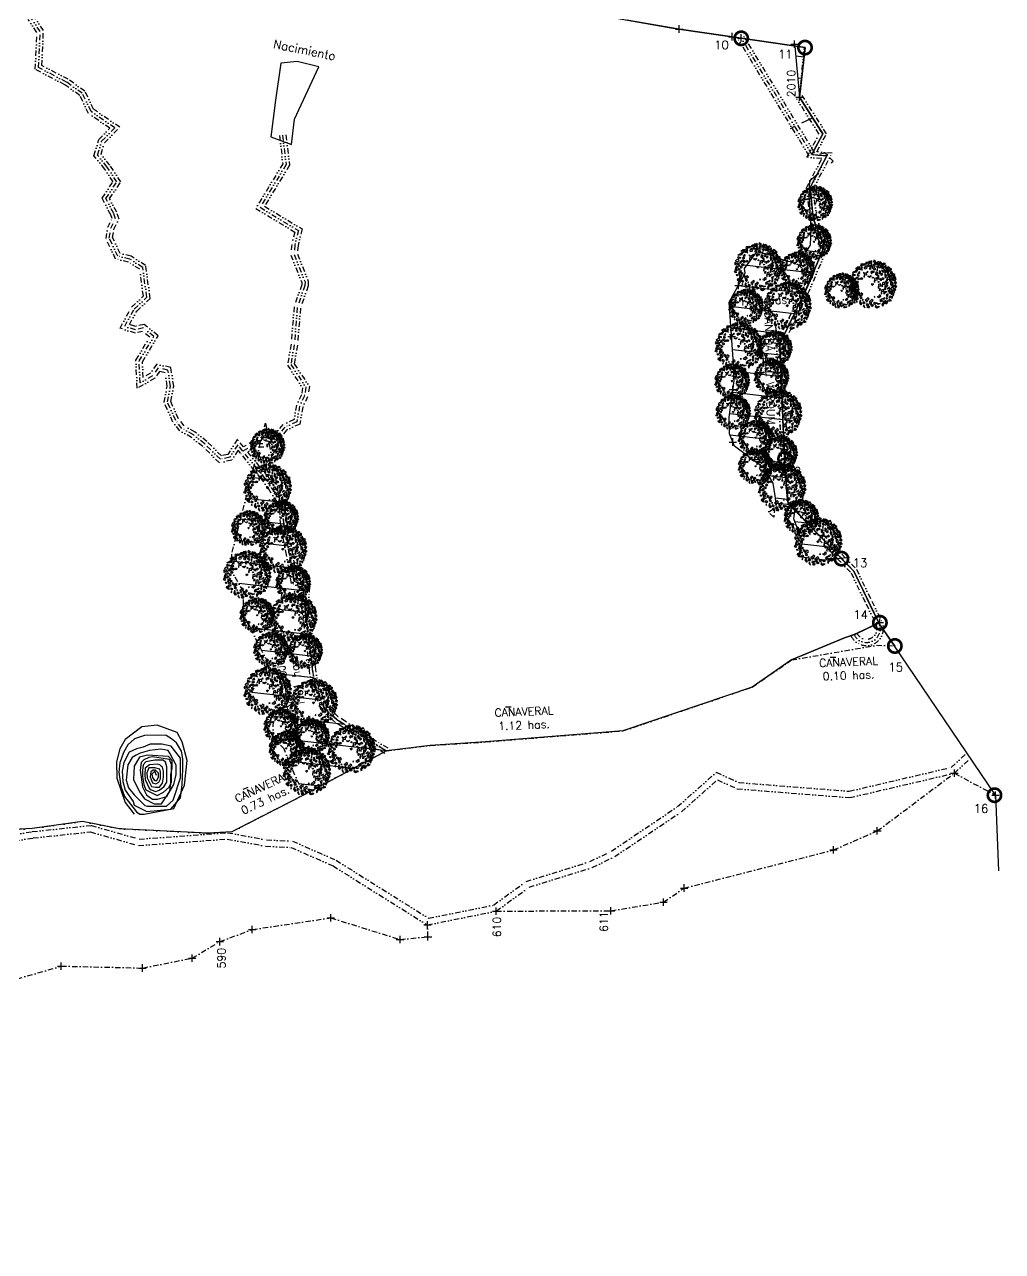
# Model space of a CAD drawing. Extents: x 14987 to 27544, y 5584 to 8136.
# Drawn here: x 16004 to 16921, y 5749 to 6899 of the extents above; entities that cross this region are included whole.
import ezdxf
from ezdxf.enums import TextEntityAlignment as Align

# ---------------------------------------------------------------- set-up
doc = ezdxf.new("R2010")
doc.units = 0
doc.header["$LTSCALE"] = 10
doc.header["$MEASUREMENT"] = 0
doc.header["$PDMODE"] = 2
doc.header["$PDSIZE"] = 3.5
for name, pattern in [('BORDER', [1.75, 0.5, -0.25, 0.5, -0.25, 0, -0.25]), ('DASHDOT', [1, 0.5, -0.25, 0, -0.25]), ('DASHED', [0.75, 0.5, -0.25]), ('DIVIDE', [1.25, 0.5, -0.25, 0, -0.25, 0, -0.25])]:
    doc.linetypes.add(name, pattern=pattern)
doc.layers.get('0').update_dxf_attribs({"linetype": 'CONTINUOUS'})
for name, color, linetype in [('ARBOL4', 76, 'CONTINUOUS'), ('AREA', 2, 'CONTINUOUS'), ('BRECHA', 2, 'BORDER'), ('CANO', 5, 'DIVIDE'), ('CERCO', 2, 'CONTINUOUS'), ('DIV-', 5, 'CONTINUOUS'), ('HOJA', 8, 'CONTINUOUS'), ('MOJON', 2, 'CONTINUOUS'), ('MONTE', 2, 'DASHED'), ('PL', 3, 'CONTINUOUS'), ('PUA', 1, 'CONTINUOUS'), ('R', 1, 'CONTINUOUS'), ('R60', 2, 'CONTINUOUS'), ('RASTROJO', 2, 'DASHDOT')]:
    doc.layers.add(name, color=color, linetype=linetype)
doc.styles.add('ATTR', font='romans.shx', dxfattribs={"width": 0.8, "height": 0.7})
doc.styles.add('SIMPLEX', font='simplex', dxfattribs={"height": 8})

# ---------------------------------------------------------------- blocks, each defined once
blk = doc.blocks.new('DEC1')
for points in [[(2.096443, 60.253408), (0.995445, 56.151728), (3.318161, 54.875548), (7.299967, 55.726328)], [(-44.561383, 31.831348), (-39.273253, 31.705098), (-39.604093, 34.382268), (-36.824663, 35.356908), (-40.368063, 38.431048), (-41.276543, 35.116178)], [(-38.104163, 42.886048), (-35.982343, 39.207198), (-33.437553, 39.947208), (-31.223573, 43.364378)], [(-32.518103, 32.329788), (-36.831723, 28.075868), (-31.854473, 28.926648)], [(-31.801213, 37.372358), (-27.415503, 38.148518), (-25.333863, 42.636518), (-27.944843, 42.431948), (-29.220293, 39.953298)], [(-27.902623, 48.490098), (-28.642653, 45.945318), (-26.266303, 45.915268), (-25.694743, 47.690008)], [(-22.482173, 47.292998), (-22.915303, 48.664658), (-25.556323, 50.836408), (-20.701343, 52.081818), (-20.707443, 47.864548)], [(-22.563583, 30.628218), (-22.563583, 28.501248), (-21.568133, 29.352038)], [(-17.061733, 46.095918), (-21.688173, 40.867878), (-18.577893, 39.165388), (-13.789101, 40.946228), (-14.889992, 43.454908), (-16.965533, 43.184148)], [(-17.825703, 50.144688), (-15.340965, 55.637398), (-11.893769, 55.475018), (-12.802246, 52.160138), (-14.540878, 53.429518), (-15.347061, 51.420148), (-14.679306, 50.283108)], [(-12.277245, 32.755178), (-14.599968, 30.628218), (-13.604515, 29.777438), (-11.2818, 30.628218)], [(-12.70607, 49.248398), (-13.313744, 45.632738), (-10.937401, 45.602688), (-9.258873, 49.086028)], [(-10.286347, 57.002498), (-6.636353, 53.173978), (-4.977264, 55.300948), (-2.322731, 54.024758), (-2.654549, 58.704078), (-5.640907, 57.002498)], [(-7.299988, 42.539188), (-9.290886, 39.136068), (-5.640907, 37.859878), (-3.981812, 39.136068)], [(-1.990913, 33.180578), (-4.977264, 30.628218), (-3.318176, 27.225088), (-0.99546, 30.202838)], [(-2.654549, 51.047028), (-4.645447, 48.494678), (-3.318176, 45.091538), (-1.990913, 46.793108)], [(2.322716, 47.218508), (-1.327278, 43.815368), (-0.66365, 40.412228), (3.318161, 37.009098), (6.636337, 38.710668), (2.654526, 40.837618), (5.309077, 44.666158)], [(2.654526, 51.897798), (6.304517, 49.345458), (10.949967, 51.047028), (8.959067, 52.748598), (6.304517, 51.897798)], [(6.636337, 30.628218), (6.304517, 25.523518), (13.272677, 21.269598), (14.931767, 22.120378), (9.290877, 25.098128), (12.277227, 29.352038)], [(10.949967, 39.136068), (9.622697, 36.158308), (10.618147, 33.605958), (10.949967, 36.158308)], [(13.272677, 57.002498), (10.949967, 55.726328), (12.609047, 54.024758), (14.268137, 54.875548)], [(19.245397, 47.643888), (12.277227, 47.218508), (13.272677, 43.815368), (17.918117, 41.688418), (18.913577, 44.240768), (17.254487, 45.516938)], [(15.927217, 35.307528), (16.922667, 29.777438), (14.268137, 28.075868), (17.918117, 26.799688), (19.245397, 31.479008)], [(16.259037, 52.323198), (16.922667, 53.599378), (16.590857, 57.002498), (20.904477, 54.450148), (17.918117, 51.472418)], [(21.568117, 51.047028), (27.209017, 53.173978), (29.531737, 50.621628), (26.545377, 48.920058), (26.213557, 51.047028), (24.222657, 50.196248), (23.890837, 48.920058)], [(24.554477, 46.793108), (21.568117, 44.666158), (23.227197, 42.964588), (26.877177, 44.240768)], [(23.890837, 30.202838), (21.568117, 37.009098), (25.218107, 32.329788)], [(25.549927, 37.859878), (32.186277, 39.561448), (34.177167, 43.389968), (33.181717, 35.307528), (29.199917, 34.882128)], [(31.522627, 48.069288), (29.863537, 46.367708), (28.536287, 43.389968), (32.186277, 45.516938)], [(29.531737, 34.031358), (28.536287, 31.053608), (36.499887, 31.479008), (33.181717, 34.456738)], [(36.831707, 44.240768), (35.836257, 42.539188), (37.163527, 41.263018), (40.481707, 41.688418)], [(37.495347, 38.285278), (35.836257, 35.732928), (38.158977, 34.031358), (41.477157, 34.031358), (38.158977, 35.307528)], [(40.813507, 40.412228), (40.481707, 39.136068), (42.804427, 37.434478), (45.458957, 37.859878)], [(44.795317, 26.374298), (42.804427, 28.075868), (42.472607, 29.777438), (43.799877, 31.053608), (46.454417, 29.352038)], [(-52.427143, -0.850769), (-55.081683, 0.4254), (-56.077133, -5.104706), (-55.081683, -6.380875), (-50.436243, -6.380875), (-51.099873, -5.104706), (-53.754413, -4.253914)], [(-52.427143, 19.568028), (-50.104423, 20.844198), (-46.786243, 17.441068), (-49.108973, 14.888718), (-53.754413, 14.463338), (-54.418043, 17.441068)], [(-48.445333, 5.530108), (-46.786243, 3.828518), (-44.795343, 5.104708)], [(-45.127153, 9.784018), (-44.463523, 14.463338), (-38.490813, 18.717258), (-39.818083, 15.739508)], [(-42.472623, 24.672728), (-44.131713, 23.396548), (-42.804433, 22.971158)], [(-30.195383, 13.187148), (-28.536293, 17.866458), (-25.218123, 16.164898), (-26.213573, 13.187148), (-27.872663, 14.463338)], [(-5.640907, 20.844198), (-7.963623, 18.291858), (-11.2818, 20.418808), (-11.2818, 22.120378), (-7.963623, 20.844198), (-4.313629, 22.971158)], [(-0.66365, 1.276169), (-2.322731, 0.4254), (-1.327278, -0.425384), (0, 0)], [(-0.66365, 18.717258), (0.663628, 19.142638), (1.659081, 17.441068), (-0.66365, 16.590288)], [(18.581767, 15.739508), (16.922667, 13.187148), (19.245397, 11.060198), (21.236297, 11.910978), (19.577217, 13.612548)], [(21.568117, 28.075868), (20.240847, 25.098128), (22.231747, 24.247348), (23.890837, 25.948898)], [(29.863537, 27.650488), (28.536287, 22.971158), (30.527177, 17.441068), (32.186277, 20.418808), (29.863537, 22.120378)], [(29.531737, 7.231658), (31.854457, 4.679318), (32.186277, 0), (35.504437, 3.403137), (33.513537, 9.784018)], [(35.504437, 27.650488), (36.168077, 22.120378), (39.154437, 21.694998), (40.813507, 23.821948)], [(40.481707, 17.015668), (43.799877, 11.910978), (41.477157, 8.507848), (41.145337, 11.910978)], [(46.454417, 20.844198), (44.463497, 22.120378), (42.472607, 21.269598), (42.804427, 19.568028), (45.458957, 19.142638)], [(46.454417, 6.380878), (46.122607, 4.679318), (43.468057, 5.104708), (43.799877, 7.657058)], [(49.440767, 0.4254), (49.772577, -4.679306), (43.799877, -7.231651), (47.449857, -3.828529)], [(49.772577, 26.799688), (48.445307, 25.098128), (50.436227, 23.396548), (53.754397, 25.523518)], [(48.777127, 16.164898), (48.445307, 12.761768), (50.768037, 11.060198), (52.095307, 13.187148)], [(51.099847, 20.418808), (52.095307, 16.590288), (56.077117, 13.187148), (54.418027, 17.866458)], [(52.095307, 5.955488), (54.086217, 3.403137), (55.745307, 4.679318), (54.418027, 8.082458)], [(-50.768053, -17.015672), (-50.436243, -19.993412), (-52.427143, -19.568022), (-52.758963, -16.590282)], [(-47.449883, -17.015672), (-46.454433, -9.784004), (-41.145353, -6.806266), (-44.131713, -11.06018)], [(-45.458983, -31.478992), (-46.786243, -26.799672), (-44.463523, -23.396552), (-43.468073, -26.374292), (-44.463523, -28.075852)], [(30.195357, -3.828529), (28.536287, -5.53009), (29.863537, -6.806266)], [(47.118057, -15.739494), (45.127137, -17.866462), (46.122607, -22.120372), (48.445307, -19.568022)], [(48.113497, -26.799672), (45.127137, -28.501252), (45.458957, -32.755162), (47.118057, -30.202822)], [(50.436227, -9.784004), (51.099847, -13.187141), (53.754397, -13.187141), (55.413487, -10.634796), (53.090757, -11.06018)], [(-28.204473, -43.389972), (-32.518103, -44.240752), (-30.195383, -47.218492), (-26.545393, -46.367702)], [(-11.2818, -55.300932), (-13.936333, -51.472412), (-10.286347, -51.472412), (-7.963623, -52.323192)], [(9.622697, -56.151712), (6.304517, -54.024762), (8.295417, -52.748592), (8.959067, -53.173982), (12.277227, -53.173982), (12.277227, -51.472412), (15.595407, -51.897802), (14.268137, -54.024762)], [(20.572657, -34.456732), (16.922667, -37.859872), (18.249947, -39.986832), (21.236297, -38.285262)], [(22.563567, -50.621622), (25.218107, -49.770842), (22.563567, -48.069272)], [(24.554477, -39.561442), (23.890837, -40.837612), (27.872647, -44.666142), (34.508987, -42.539172), (32.186277, -40.412222), (27.872647, -41.688402)], [(38.158977, -36.583692), (38.822617, -39.136042), (45.127137, -37.434482)]]:
    blk.add_lwpolyline(points, close=True)
at = {"style": 'ATTR', "width": 0.8, "flags": 9}
blk.add_attdef('ESTCODE', (0, 0), '', height=0.7, dxfattribs=at)
blk = doc.blocks.new('A$C3B855193')
for p, q in [((4.04, 3.91), (4.04, 4.16)), ((3.91, 4.03), (4.16, 4.03))]:
    blk.add_line(p, q)
for points in [[(1.36, 6.69), (1.18, 6.59), (1.15, 6.73), (1.33, 6.83)], [(1.45, 6.48), (1.94, 6.62), (2.27, 6.36), (1.92, 6.43)], [(2.34, 7.24), (2.35, 7.44), (1.97, 7.36), (1.92, 7.26), (2.05, 6.96), (2.11, 7.04), (2.09, 7.23)], [(2.86, 7.16), (2.8, 7.01), (2.93, 6.92)], [(3.22, 7.07), (3.54, 7.15), (3.97, 6.89), (3.75, 6.89)], [(3.64, 7.8), (3.79, 7.69), (3.66, 7.38), (3.44, 7.46), (3.28, 7.74), (3.45, 7.87)], [(3.85, 6.21), (4.19, 6.23), (4.17, 5.97), (3.95, 5.96), (3.99, 6.1)], [(4.24, 7.3), (4.11, 7.38), (4.12, 7.28)], [(5, 6.88), (4.61, 7.04), (4.8, 6.74)], [(4.64, 7.63), (4.78, 7.29), (4.94, 7.39), (5.08, 7.24), (5.17, 7.55), (4.94, 7.51)], [(5.16, 6.2), (5.03, 6.14), (5.11, 6.1)], [(5.52, 7.52), (5.34, 7.29), (5.46, 7.15), (5.74, 7.1)], [(5.34, 6.97), (5.51, 6.71), (5.85, 6.7), (5.77, 6.87), (5.58, 6.88)], [(6.3, 6.27), (5.84, 6.42), (5.82, 6.18), (6.06, 5.92), (6.19, 6.06), (6.12, 6.19)], [(6.16, 7.03), (5.97, 7.01), (6.04, 6.85), (6.17, 6.87)], [(6.23, 6.65), (6.3, 6.72), (6.37, 6.94), (6.58, 6.67), (6.31, 6.55)], [(6.54, 6.43), (6.95, 6.42), (7.04, 6.2), (6.8, 6.17), (6.84, 6.31), (6.69, 6.31), (6.63, 6.24)], [(0.3, 4.54), (0.13, 4.79), (0, 4.56), (0.15, 4.35)], [(0.67, 4.04), (0.35, 4.18), (0.25, 4.03), (0.44, 3.89)], [(0.77, 4.57), (0.46, 4.71), (0.36, 4.56), (0.55, 4.42)], [(0.93, 5.59), (0.62, 5.73), (0.52, 5.58), (0.71, 5.44)], [(0.58, 5.96), (0.85, 6.17), (1.13, 6.12), (0.96, 5.97), (0.83, 5.99)], [(1.62, 4.4), (1.31, 4.54), (1.21, 4.4), (1.4, 4.26)], [(1.76, 5.49), (1.44, 5.63), (1.35, 5.48), (1.54, 5.34)], [(1.83, 4.93), (1.51, 5.07), (1.41, 4.93), (1.6, 4.78)], [(2.93, 5.95), (2.59, 5.83), (2.51, 5.27), (2.61, 5.19), (2.65, 5.63), (3, 5.56)], [(4.65, 5.08), (4.31, 4.96), (4.23, 4.4), (4.33, 4.32), (4.37, 4.76), (4.72, 4.68)], [(5, 4.86), (4.78, 4.93), (4.82, 5.2), (4.93, 5.25), (4.94, 5), (5.18, 4.83)], [(5.01, 4.48), (5.07, 4.41), (4.99, 4.3), (4.87, 4.42)], [(5.58, 5.6), (5.38, 5.69), (5.36, 5.61), (5.47, 5.48)], [(5.89, 4.96), (5.65, 5.08), (5.47, 4.88), (5.73, 4.82)], [(5.96, 4.34), (5.63, 4.22), (5.55, 3.66), (5.65, 3.58), (5.68, 4.02), (6.04, 3.95)], [(6.34, 5.55), (6.07, 5.59), (6.09, 5.32), (6.21, 5.25)], [(6.62, 4.3), (6.4, 4.3), (6.26, 4.17), (6.43, 4.22)], [(6.9, 5.07), (6.58, 5.21), (6.39, 5.07), (6.28, 4.73), (6.48, 4.56), (6.5, 4.87), (6.82, 4.81)], [(6.62, 6.08), (6.37, 6.02), (6.44, 5.87), (6.7, 5.86)], [(7.01, 5.49), (6.79, 5.55), (6.61, 5.37), (6.76, 5.33)], [(7.39, 4), (7.17, 4.44), (6.98, 4.28), (6.98, 3.92), (7.17, 3.93), (7.2, 4.07)], [(7.18, 6.14), (7.04, 5.8), (7.22, 5.75), (7.21, 5.55), (7.5, 5.7), (7.31, 5.84)], [(7.21, 5.18), (7.15, 4.87), (7.38, 4.62), (7.43, 4.8), (7.31, 4.94)], [(7.72, 5.44), (7.43, 5.4), (7.42, 5.21), (7.58, 4.98)], [(7.61, 4.32), (7.71, 4.31), (7.91, 4.43), (7.87, 4.08), (7.6, 4.19)], [(7.82, 4.64), (7.68, 4.75), (7.62, 4.6), (7.72, 4.52)], [(0, 3.13), (0.17, 3.41), (0.27, 3.17), (0.28, 3)], [(1, 3.6), (0.68, 3.73), (0.58, 3.59), (0.77, 3.45)], [(1.23, 2.53), (0.91, 2.67), (0.81, 2.53), (1, 2.39)], [(1.35, 3.97), (1.04, 4.11), (0.94, 3.97), (1.13, 3.83)], [(1.48, 2.94), (1.16, 3.08), (1.06, 2.93), (1.25, 2.79)], [(1.38, 2.19), (1.23, 2.25), (1.18, 2.13)], [(1.85, 2.48), (1.53, 2.62), (1.43, 2.48), (1.62, 2.34)], [(2.07, 2.54), (1.97, 2.32), (1.68, 2.17), (1.99, 2.05), (2.34, 2.35)], [(3.89, 4), (3.8, 4.09), (3.77, 4), (3.83, 3.93)], [(5.1, 2.24), (5, 2.03), (4.71, 1.88), (5.02, 1.76), (5.37, 2.06)], [(5.3, 4.07), (4.97, 3.95), (4.89, 3.39), (4.99, 3.31), (5.02, 3.75), (5.38, 3.67)], [(5.34, 3.17), (5.13, 3.21), (5.06, 3), (5.17, 2.9), (5.23, 3.05)], [(5.8, 3.14), (5.47, 3.03), (5.39, 2.47), (5.49, 2.38), (5.52, 2.82), (5.88, 2.75)], [(6.41, 2.78), (6.07, 2.74), (5.78, 2.46), (6.01, 2.44), (6.06, 2.63)], [(6.21, 3.32), (5.98, 3.32), (5.98, 3.17), (6.14, 3.11)], [(6.51, 3.88), (6.19, 3.66), (6.01, 3.79), (6.03, 3.52), (6.36, 3.56)], [(6.56, 2.42), (6.23, 2.23), (6.28, 2.03), (6.46, 1.98)], [(6.41, 3.23), (6.78, 3.56), (6.58, 3.2)], [(6.81, 2.98), (6.59, 2.96), (6.83, 2.46), (6.93, 2.76)], [(6.94, 3.33), (7.23, 2.96), (7.53, 2.94), (6.99, 2.78), (6.85, 3.02)], [(7.29, 2.59), (7.09, 2.62), (7.04, 2.43), (7.13, 2.22), (7.12, 2.46)], [(7.48, 3.64), (7.26, 3.77), (7.2, 3.62), (7.38, 3.42)], [(7.75, 3.23), (7.6, 3.29), (7.37, 3.3), (7.61, 3.12)], [(7.52, 2.43), (7.43, 2.42), (7.38, 2.22), (7.48, 2.07)], [(7.65, 2.79), (7.52, 2.81), (7.47, 2.69), (7.59, 2.49)], [(7.67, 3.95), (7.96, 3.65), (7.86, 3.43), (7.67, 3.57), (7.8, 3.65), (7.69, 3.76), (7.6, 3.74)], [(0.52, 1.78), (0.56, 2.05), (0.7, 1.96), (0.69, 1.9), (0.78, 1.69), (0.89, 1.74), (0.95, 1.51), (0.78, 1.54)], [(1.58, 1.6), (1.26, 1.74), (1.17, 1.6), (1.36, 1.45)], [(1.23, 1.11), (1.35, 0.96), (1.39, 1.18)], [(1.98, 1.28), (1.88, 1.29), (1.75, 0.93), (2.07, 0.57), (2.14, 0.77), (1.94, 1.01)], [(2.21, 1.79), (1.9, 1.93), (1.8, 1.79), (1.99, 1.64)], [(2.43, 1.39), (2.28, 1.44), (2.23, 1.32)], [(2.71, 0.92), (2.39, 1.06), (2.29, 0.91), (2.48, 0.77)], [(2.55, 0.5), (2.4, 0.38), (2.68, 0.03)], [(3.12, 1.73), (3.02, 1.51), (2.73, 1.36), (3.04, 1.24), (3.39, 1.55)], [(3.1, 1.09), (2.95, 1.15), (2.9, 1.03)], [(3.33, 0.59), (3.01, 0.73), (2.91, 0.58), (3.1, 0.44)], [(3.44, 0.13), (3.25, 0.27), (2.99, 0.14), (3.2, 0.1)], [(3.79, 1.44), (3.69, 1.22), (3.4, 1.07), (3.71, 0.95), (4.06, 1.26)], [(3.84, 0.76), (3.53, 0.9), (3.43, 0.76), (3.62, 0.62)], [(4.12, 0.5), (3.93, 0.56), (3.68, 0.39), (3.91, 0.31)], [(4.55, 0.82), (4.24, 0.95), (4.14, 0.81), (4.33, 0.67)], [(4.41, 1.9), (4.26, 1.96), (4.21, 1.84)], [(4.59, 0.45), (4.39, 0.31), (4.46, 0.14), (4.67, 0.11), (4.58, 0.24)], [(5.21, 0.79), (4.89, 0.63), (4.57, 0.94), (4.88, 0.8)], [(5.51, 1.14), (5.39, 1.12), (5.34, 1.3), (5.52, 1.35)], [(6.02, 1.81), (5.79, 1.46), (5.51, 1.52), (5.71, 1.63)], [(5.63, 0.77), (5.53, 0.58), (5.65, 0.5), (5.83, 0.68)], [(6.19, 1.26), (5.97, 1.19), (5.92, 1), (6.1, 0.97)], [(6.53, 1.23), (6.31, 1.06), (6.2, 0.72), (6.46, 0.95)], [(6.43, 1.54), (6.46, 1.7), (6.35, 1.8), (6.25, 1.74), (6.29, 1.56)], [(6.9, 1.49), (6.75, 1.53), (6.7, 1.35), (6.93, 1.2)], [(6.74, 1.8), (6.79, 1.97), (6.89, 2.04), (7.01, 1.99), (6.97, 1.77)]]:
    blk.add_lwpolyline(points, close=True)
at = {"xscale": 0.06928556762807148, "yscale": 0.06928556762807148, "zscale": 0.06928556762807148}
blk.add_blockref('DEC1', (4.02, 3.89), dxfattribs=at)

msp = doc.modelspace()

# ---------------------------------------------------------------- linework, layer by layer
at = {"layer": 'AREA'}
for p in [(16676.382, 6886.665), (16731.046, 6831.162), (16717.528, 6492.453), (16876.269, 6197.459), (16914.892, 6176.791), (16803.975, 6143.328), (16762.887, 6125.542), (16622.793, 6089.783), (16603.42, 6076.567), (16291.405, 6061.808), (16446.592, 6068.174), (16554.213, 6068.445), (16217.622, 6050.895), (16382.012, 6055.159), (16187.386, 6039.538), (16356.341, 6041.597), (16382.516, 6044.14), (16161.337, 6024.092), (16038.626, 6016.598), (16114.836, 6014.787)]:
    msp.add_point(p, dxfattribs=at)
at = {"layer": 'BRECHA'}
msp.add_lwpolyline([(16746.084, 6776.788), (16742.694, 6777.569)], dxfattribs=at)
at = {"layer": 'BRECHA', "color": 2}
msp.add_lwpolyline([(16762.738, 6771.17), (16755.081, 6778.876), (16746.084, 6776.788)], dxfattribs=at)
at = {"layer": 'CANO'}
for points in [[(16206.614, 6497.546), (16204.41, 6500.241), (16198.581, 6491.03), (16186.87, 6488.413), (16171.235, 6503.852), (16160.895, 6512.181), (16149.744, 6518.42), (16143.353, 6526.676), (16135.002, 6545.164), (16137.936, 6560.306), (16136.021, 6572.838), (16130.721, 6574.05), (16126.262, 6567.849), (16109.762, 6558.261), (16108.616, 6584.726), (16121.571, 6606.239), (16114.885, 6611.661), (16108.167, 6610.042), (16093.739, 6614.629), (16104.593, 6634.363), (16115.62, 6644.852), (16112.169, 6669.857), (16101.746, 6676.667), (16089.589, 6679.407), (16080.564, 6698.615), (16082.117, 6709.393), (16086.265, 6717.447), (16085.054, 6720.936), (16076.827, 6736.473), (16087.18, 6751.855), (16079.349, 6763.857), (16069.233, 6776.337), (16073.773, 6791.507), (16084.174, 6802.151), (16064.209, 6815.842), (16055.947, 6832.862), (16042.022, 6842.836), (16014.182, 6857.4), (16015.774, 6891.98), (16007.559, 6904.08)], [(16208.936, 6499.446), (16204.098, 6505.359), (16196.711, 6493.687), (16187.813, 6491.698), (16173.235, 6506.094), (16162.58, 6514.676), (16151.742, 6520.74), (16145.941, 6528.233), (16138.128, 6545.53), (16140.98, 6560.246), (16138.678, 6575.308), (16129.448, 6577.419), (16124.2, 6570.121), (16112.544, 6563.348), (16111.652, 6583.953), (16125.487, 6606.927), (16115.623, 6614.925), (16108.278, 6613.155), (16098.127, 6616.382), (16106.997, 6632.51), (16118.802, 6643.739), (16114.954, 6671.621), (16102.933, 6679.475), (16091.68, 6682.011), (16083.661, 6699.077), (16085.014, 6708.467), (16089.521, 6717.217), (16087.812, 6722.137), (16080.319, 6736.289), (16090.779, 6751.83), (16081.777, 6765.626), (16072.561, 6776.995), (16076.435, 6789.939), (16088.813, 6802.607), (16066.561, 6817.867), (16058.313, 6834.858), (16043.598, 6845.397), (16017.266, 6859.172), (16018.816, 6892.84), (16010.248, 6905.46)], [(16209.611, 6503.359), (16203.787, 6510.477), (16194.842, 6496.343), (16188.756, 6494.982), (16175.235, 6508.335), (16164.265, 6517.17), (16153.74, 6523.059), (16148.53, 6529.79), (16141.255, 6545.895), (16144.024, 6560.185), (16141.336, 6577.777), (16128.175, 6580.787), (16122.139, 6572.392), (16115.327, 6568.434), (16114.689, 6583.179), (16129.403, 6607.614), (16116.361, 6618.188), (16108.389, 6616.267), (16102.515, 6618.135), (16109.402, 6630.656), (16121.984, 6642.625), (16117.739, 6673.385), (16104.121, 6682.282), (16093.771, 6684.615), (16086.759, 6699.539), (16087.912, 6707.54), (16092.777, 6716.986), (16090.571, 6723.338), (16083.811, 6736.104), (16094.378, 6751.804), (16084.205, 6767.395), (16075.89, 6777.653), (16079.097, 6788.371), (16093.453, 6803.062), (16068.913, 6819.891), (16060.679, 6836.853), (16045.175, 6847.958), (16020.351, 6860.944), (16021.859, 6893.699), (16012.938, 6906.839)], [(16740.131, 6776.01), (16673.819, 6885.106)], [(16742.694, 6777.569), (16676.382, 6886.665)], [(16745.258, 6779.127), (16678.946, 6888.223)], [(16731.046, 6831.162), (16735.328, 6875.456), (16736.131, 6877.733)], [(16756.576, 6694.003), (16747.234, 6717.397), (16743.642, 6745.014), (16761.563, 6778.599), (16747.414, 6780.088), (16756.306, 6796.957), (16733.579, 6832.769)], [(16751.004, 6691.778), (16741.382, 6715.874), (16737.444, 6746.145), (16752.076, 6773.564), (16737.975, 6775.049), (16749.377, 6796.678), (16728.513, 6829.554)], [(16753.79, 6692.891), (16744.308, 6716.636), (16740.543, 6745.58), (16756.819, 6776.082), (16742.694, 6777.569), (16752.841, 6796.818), (16731.046, 6831.162)], [(16246.163, 6795.654), (16249.509, 6768.109), (16225.141, 6727.944), (16261.054, 6706.243), (16257.756, 6692.71), (16257.011, 6683.673), (16267.235, 6658.094), (16267.131, 6654.758), (16260.003, 6634.135), (16257.146, 6599.126), (16253.889, 6580.61), (16268.129, 6559.346), (16266.792, 6551.334), (16262.192, 6541.633), (16259.612, 6526.886), (16248.284, 6521.918), (16241.118, 6513.326), (16236.214, 6514.206), (16227.585, 6506.12), (16219.912, 6506.337), (16213.139, 6501.986), (16208.936, 6499.446)], [(16243.185, 6795.292), (16246.406, 6768.777), (16221.018, 6726.93), (16257.618, 6704.814), (16254.786, 6693.191), (16253.963, 6683.215), (16264.217, 6657.561), (16264.147, 6655.307), (16257.044, 6634.756), (16254.168, 6599.508), (16250.726, 6579.942), (16264.974, 6558.665), (16263.902, 6552.241), (16259.307, 6542.55), (16256.934, 6528.987), (16246.433, 6524.381), (16239.931, 6516.586), (16235.262, 6517.424), (16226.435, 6509.153), (16219.071, 6509.362), (16211.552, 6504.532), (16209.611, 6503.359)], [(16249.141, 6796.015), (16252.613, 6767.44), (16229.265, 6728.957), (16264.49, 6707.672), (16260.727, 6692.228), (16260.059, 6684.13), (16270.253, 6658.626), (16270.116, 6654.208), (16262.963, 6633.513), (16260.125, 6598.743), (16257.053, 6581.277), (16271.284, 6560.026), (16269.682, 6550.427), (16265.077, 6540.715), (16262.29, 6524.784), (16250.136, 6519.454), (16242.305, 6510.065), (16237.167, 6510.987), (16228.735, 6503.086), (16220.754, 6503.312), (16214.726, 6499.439), (16213.445, 6498.665)], [(16749.98, 6688.633), (16734.34, 6651.503), (16709.496, 6600.598), (16714.746, 6471.033)], [(16752.744, 6687.469), (16737.072, 6650.262), (16712.524, 6599.963), (16717.743, 6471.155)], [(16755.509, 6686.304), (16739.805, 6649.021), (16715.552, 6599.328), (16720.741, 6471.276)], [(16343.696, 6218.426), (16332.608, 6224.752), (16315.672, 6235.856), (16303.62, 6243.469), (16296.603, 6247.95), (16285.593, 6257.992), (16282.226, 6265.762), (16276.664, 6278.685), (16274.306, 6294.382), (16271.603, 6320.775), (16267.702, 6347.961), (16267.122, 6355.013), (16268.368, 6367.436), (16268.818, 6372.538), (16257.106, 6377.539), (16252.802, 6402.613), (16247.391, 6430.826), (16245.626, 6450.56), (16230.422, 6473.115), (16208.936, 6499.446)], [(16342.21, 6215.82), (16331.041, 6222.193), (16314.048, 6233.333), (16302.011, 6240.936), (16294.772, 6245.56), (16283.096, 6256.209), (16279.472, 6264.573), (16273.755, 6277.856), (16271.328, 6294.006), (16268.625, 6320.409), (16264.72, 6347.625), (16264.11, 6355.04), (16265.382, 6367.718), (16265.639, 6370.633), (16254.426, 6375.421), (16249.85, 6402.077), (16244.417, 6430.409), (16242.706, 6449.524), (16228.011, 6471.325), (16206.612, 6497.549)], [(16345.183, 6221.031), (16334.175, 6227.312), (16317.296, 6238.378), (16305.228, 6246.001), (16298.435, 6250.34), (16288.09, 6259.775), (16284.98, 6266.952), (16279.573, 6279.515), (16277.283, 6294.758), (16274.582, 6321.141), (16270.685, 6348.298), (16270.135, 6354.986), (16271.355, 6367.155), (16271.998, 6374.442), (16259.787, 6379.656), (16255.753, 6403.15), (16250.366, 6431.244), (16248.545, 6451.597), (16232.833, 6474.906), (16213.445, 6498.665)], [(16751.126, 6418.973), (16720.357, 6450.188), (16717.743, 6471.155)], [(16751.126, 6418.973), (16781.872, 6386.906), (16796.209, 6357.424), (16805.506, 6338.367)], [(16753.292, 6421.049), (16784.364, 6388.642), (16798.906, 6358.738), (16808.202, 6339.682)], [(16748.961, 6416.896), (16779.381, 6385.17), (16793.512, 6356.11), (16802.81, 6337.051)], [(15955.472, 6133.903), (16011.359, 6142.643), (16066.487, 6148.514), (16111.619, 6135.666), (16194.511, 6141.697), (16230.991, 6134.988), (16255.514, 6133.788), (16296.296, 6115.882), (16383.168, 6061.5), (16444.126, 6073.785), (16474.665, 6096.013), (16534.388, 6114.522), (16554.664, 6124.459), (16616.595, 6166.075), (16652.902, 6198.275), (16674.176, 6188.692), (16777.705, 6180.569), (16873.375, 6202.931), (16888.057, 6216.43)], [(15956.846, 6128.057), (16012.139, 6136.705), (16065.965, 6142.437), (16110.997, 6129.617), (16194.181, 6135.67), (16230.3, 6129.027), (16254.118, 6127.862), (16293.489, 6110.575), (16382.012, 6055.159), (16446.592, 6068.174), (16477.386, 6090.588), (16536.605, 6108.941), (16557.665, 6119.262), (16620.268, 6161.329), (16653.976, 6191.224), (16672.668, 6182.804), (16778.163, 6174.527), (16876.269, 6197.459), (16891.451, 6211.416)]]:
    msp.add_lwpolyline(points, dxfattribs=at)
for radius in [15.9, 12.9, 9.9]:
    msp.add_arc((16793.806, 6332.933), radius, 205.594759, 24.913332, dxfattribs=at)
at = {"layer": 'CERCO'}
for p, q in [((16793.806, 6332.933), (16806.324, 6338.747)), ((16773.226, 6324.348), (16783.591, 6327.838)), ((16783.591, 6327.838), (16793.806, 6332.933)), ((16723.599, 6303.589), (16773.226, 6324.348)), ((16914.892, 6176.791), (16917.59, 6105.833))]:
    msp.add_line(p, q, dxfattribs=at)
for points in [[(16248.745, 6966.017), (16303.75, 6952.824), (16308.846, 6952.447), (16316.97, 6950.504), (16337.897, 6946.408), (16378.77, 6939.038), (16478.129, 6920.774), (16512.009, 6914.507), (16564.282, 6904.366), (16612.221, 6895.959), (16676.617, 6886.631)], [(16695.326, 6883.921), (16736.224, 6877.996)], [(16726.624, 6879.097), (16731.046, 6831.162)], [(16280.241, 6859.579), (16259.814, 6864.729), (16244.54, 6863.165), (16239.635, 6828.307), (16235.295, 6794.008), (16254.488, 6786.958), (16257.471, 6810.687), (16280.241, 6859.579)], [(16733.278, 6807.122), (16743.256, 6811.991)], [(16722.573, 6801.899), (16726.686, 6803.906)], [(16760.839, 6769.606), (16762.738, 6771.17)], [(16777.82, 6399.654), (16754.923, 6397.175), (16730.168, 6400.441), (16733.885, 6414.181), (16725.574, 6436.003), (16727.815, 6453.052), (16722.786, 6449.067), (16709.119, 6450.373), (16708.172, 6457.458), (16706.366, 6469.426), (16698.234, 6482.944), (16670.022, 6503.888), (16665.326, 6515.646), (16665.213, 6531.158), (16669.606, 6565.368), (16668.798, 6585.707), (16665.211, 6638.887), (16680.098, 6666.222), (16679.359, 6670.679), (16691.033, 6686.341), (16700.487, 6684.473), (16718.552, 6677.762), (16727.811, 6676.118), (16738.26, 6687.605), (16740.24, 6690.618), (16741.286, 6692.7), (16741.869, 6707.018), (16739.96, 6739.342), (16740.775, 6753.092), (16749.286, 6760.096)], [(16717.561, 6492.393), (16705.545, 6485.853)], [(16914.892, 6176.791), (16805.506, 6338.367)]]:
    msp.add_lwpolyline(points, dxfattribs=at)
at = {"layer": 'DIV-'}
msp.add_lwpolyline([(16127.905, 6195.167), (16126.46, 6199.496), (16123.571, 6196.61), (16124.293, 6193.363), (16126.099, 6190.478), (16128.266, 6190.478), (16129.711, 6194.085), (16129.711, 6197.331), (16126.821, 6200.217), (16124.654, 6200.217), (16122.487, 6198.774), (16122.126, 6194.085), (16122.848, 6191.56), (16124.293, 6188.314), (16127.182, 6187.592), (16130.072, 6189.035), (16131.516, 6192.281), (16131.516, 6195.528), (16131.516, 6198.413), (16131.155, 6201.299), (16126.46, 6202.381), (16123.932, 6202.381), (16120.681, 6202.381), (16118.875, 6197.692), (16119.237, 6193.003), (16123.209, 6185.067), (16126.821, 6184.346), (16130.794, 6184.346), (16133.683, 6187.953), (16134.406, 6193.724), (16134.406, 6199.496), (16133.683, 6203.103), (16132.6, 6203.824), (16131.155, 6205.267), (16128.627, 6205.988), (16121.404, 6205.267), (16117.431, 6202.021), (16117.07, 6196.249), (16117.431, 6191.56), (16121.043, 6183.264), (16122.848, 6181.821), (16127.182, 6180.378), (16130.433, 6181.46), (16134.767, 6184.706), (16137.656, 6189.035), (16137.656, 6196.61), (16137.656, 6203.463), (16136.212, 6207.792), (16134.045, 6209.596), (16126.46, 6209.596), (16117.792, 6208.153), (16115.264, 6205.267), (16114.903, 6199.856), (16114.903, 6194.446), (16115.986, 6186.871), (16117.792, 6181.821), (16128.627, 6176.41), (16134.406, 6179.656), (16139.823, 6184.346), (16141.99, 6189.396), (16141.99, 6197.331), (16141.99, 6205.628), (16140.185, 6210.317), (16124.293, 6212.842), (16120.681, 6212.121), (16115.986, 6209.956), (16113.458, 6207.431), (16112.736, 6200.217), (16114.903, 6184.706), (16118.514, 6177.131), (16119.959, 6176.049), (16124.293, 6173.164), (16128.988, 6173.164), (16137.656, 6175.689), (16140.546, 6180.739), (16141.268, 6187.592), (16141.268, 6195.888), (16142.713, 6202.021), (16142.713, 6209.235), (16139.101, 6213.203), (16119.598, 6214.285), (16112.013, 6212.481), (16106.957, 6204.185), (16106.234, 6191.56), (16112.013, 6180.017), (16116.708, 6173.524), (16125.738, 6168.835), (16132.6, 6168.835), (16135.851, 6173.524), (16140.907, 6181.46), (16144.157, 6186.871), (16146.324, 6196.249), (16146.324, 6204.906), (16140.546, 6216.088), (16138.74, 6218.613), (16131.878, 6220.056), (16121.404, 6218.613), (16112.736, 6216.088), (16108.763, 6214.285), (16105.151, 6212.121), (16101.178, 6205.267), (16099.372, 6190.839), (16101.539, 6183.624), (16106.957, 6177.131), (16117.07, 6167.032), (16119.237, 6166.671), (16137.295, 6166.671), (16143.435, 6172.082), (16150.297, 6193.003), (16150.297, 6205.988), (16150.297, 6211.399), (16141.629, 6222.942), (16132.961, 6224.745), (16122.126, 6224.745), (16115.264, 6221.86), (16109.124, 6220.417), (16102.262, 6217.17), (16097.205, 6207.431), (16095.76, 6199.496), (16096.483, 6189.756), (16098.65, 6181.46), (16105.873, 6170.999), (16106.957, 6167.392), (16118.875, 6161.621), (16141.268, 6163.785), (16150.297, 6174.246), (16152.103, 6186.51), (16152.464, 6201.66), (16152.464, 6211.038), (16151.381, 6218.253), (16146.686, 6225.828), (16141.99, 6229.795), (16136.934, 6232.681), (16128.627, 6233.042), (16116.708, 6232.681), (16107.318, 6229.795), (16101.178, 6224.024), (16096.844, 6216.81), (16093.593, 6207.071), (16092.51, 6198.413), (16094.316, 6185.428), (16097.928, 6175.689), (16109.124, 6161.26), (16112.374, 6159.096), (16116.347, 6159.096), (16144.157, 6164.507), (16154.27, 6186.149), (16156.798, 6209.235), (16152.103, 6226.91), (16147.408, 6235.567), (16128.627, 6242.42), (16114.18, 6240.977), (16098.65, 6229.074), (16093.593, 6220.417), (16090.343, 6208.153), (16090.704, 6192.642), (16098.65, 6169.917), (16106.957, 6159.096)], dxfattribs=at)
at = {"layer": 'HOJA'}
msp.add_lwpolyline([(16588.252, 6900.162), (16618.295, 6895.079), (16676.382, 6886.665), (16736.193, 6877.711), (16731.046, 6831.162), (16752.841, 6796.818), (16742.694, 6777.569), (16756.819, 6776.082), (16740.543, 6745.58), (16744.308, 6716.636), (16753.79, 6692.891), (16753.552, 6690.371), (16752.691, 6687.342), (16738.808, 6654.382), (16712.524, 6599.963), (16717.264, 6482.974), (16720.357, 6450.188), (16781.872, 6386.906), (16805.506, 6338.367), (16797.106, 6334.465), (16793.806, 6332.933), (16782.172, 6327.36), (16773.226, 6324.348), (16723.599, 6303.589), (16686.501, 6278.145), (16565.394, 6237.084), (16436.518, 6226.791), (16384.643, 6223.506), (16343.696, 6218.426), (16266.285, 6177.31), (16198.625, 6142.623), (16175.947, 6141.075), (16092.805, 6145.349), (16058.636, 6152.13), (16011.39, 6145.476), (15964.494, 6142.983)], dxfattribs=at)
at = {"layer": 'MOJON', "const_width": 2.5}
for points in [[(16676.351, 6880.129, 1), (16676.351, 6892.629, 1)], [(16736.193, 6871.461, 1), (16736.193, 6883.961, 1)], [(16717.497, 6485.918, 1), (16717.497, 6498.418, 1)], [(16770.387, 6392.317, 1), (16770.387, 6404.817, 1)], [(16806.428, 6332.274, 1), (16806.428, 6344.774, 1)], [(16820.462, 6310.468, 1), (16820.462, 6322.968, 1)], [(16913.913, 6170.581, 1), (16913.913, 6183.081, 1)]]:
    msp.add_lwpolyline(points, format="xyb", close=True, dxfattribs=at)
at = {"layer": 'MONTE'}
msp.add_lwpolyline([(16717.538, 6476.214), (16709.632, 6482.614), (16705.545, 6485.853)], dxfattribs=at)
msp.add_lwpolyline([(16701.532, 6442.788), (16702.993, 6442.648), (16708.022, 6446.633), (16706.813, 6437.43)], close=True, dxfattribs=at)
at = {"layer": 'PL'}
msp.add_lwpolyline([(16820.462, 6316.718), (16805.506, 6338.367), (16800.858, 6347.895), (16791.365, 6367.4), (16781.872, 6386.906), (16770.387, 6398.567), (16760.612, 6409.079), (16738.529, 6431.752), (16722.786, 6449.067), (16720.357, 6450.188), (16719.878, 6454.03), (16716.897, 6492.032), (16712.524, 6599.963), (16735.551, 6647.146), (16751.926, 6685.526), (16753.552, 6690.371), (16753.79, 6692.891), (16744.308, 6716.636), (16741.374, 6747.136), (16756.819, 6776.082), (16746.084, 6776.788), (16742.694, 6777.569), (16752.841, 6796.818), (16732.628, 6828.67), (16731.046, 6831.162), (16733.07, 6848.751), (16736.193, 6877.711), (16676.351, 6886.379), (16667.778, 6887.911), (16618.295, 6895.079), (16569.017, 6903.535)], dxfattribs=at)
at = {"layer": 'PUA'}
for p in [(16618.295, 6895.079), (16667.778, 6887.911), (16726.453, 6880.95), (16673.825, 6654.704), (16667.364, 6606.97), (16668.545, 6557.102), (16668.416, 6507.91), (16707.408, 6486.867), (16806.459, 6338.809)]:
    msp.add_point(p, dxfattribs=at)
at = {"layer": 'R'}
for p, q in [((16735.214, 6868.636), (16727.507, 6869.523)), ((16733.071, 6848.751), (16729.384, 6849.175)), ((16741.374, 6747.136), (16740.429, 6747.244)), ((16743.332, 6726.778), (16740.684, 6727.083)), ((16748.536, 6706.048), (16741.861, 6706.816)), ((16753.931, 6685.295), (16737.843, 6687.146)), ((16743.838, 6666.324), (16676.329, 6674.092)), ((16736.282, 6647.062), (16673.592, 6654.275)), ((16726.249, 6628.084), (16665.468, 6635.078)), ((16716.946, 6609.023), (16666.837, 6614.788)), ((16712.954, 6589.35), (16668.205, 6594.499)), ((16713.774, 6569.124), (16669.254, 6574.246)), ((16714.593, 6548.897), (16668.177, 6554.238)), ((16715.413, 6528.671), (16665.63, 6534.399)), ((16232.396, 6513.08), (16226.979, 6513.703)), ((16716.232, 6508.445), (16665.889, 6514.238)), ((16236.145, 6492.516), (16221.92, 6494.153)), ((16711.141, 6488.899), (16686.374, 6491.749)), ((16720.109, 6474.136), (16702.3, 6476.185)), ((16239.893, 6471.953), (16216.86, 6474.603)), ((16243.642, 6451.39), (16211.801, 6455.053)), ((16719.878, 6454.03), (16708.455, 6455.345)), ((16247.391, 6430.826), (16206.741, 6435.504)), ((16738.529, 6431.752), (16726.674, 6433.116)), ((16251.14, 6410.263), (16201.682, 6415.954)), ((16763.766, 6408.716), (16733.354, 6412.216)), ((16254.889, 6389.7), (16198.221, 6396.22)), ((16268.332, 6368.021), (16205.103, 6375.296)), ((16267.702, 6347.961), (16209.684, 6354.637)), ((16270.219, 6327.54), (16215.699, 6333.813)), ((16272.736, 6307.118), (16226.746, 6312.41)), ((16275.253, 6286.697), (16227.491, 6292.192)), ((16282.226, 6265.762), (16217.32, 6273.231)), ((16304.192, 6243.103), (16235.616, 6250.994)), ((16343.696, 6218.426), (16237.102, 6230.691)), ((16312.542, 6201.878), (16251.826, 6208.865)), ((16281.388, 6185.331), (16261.508, 6187.619))]:
    msp.add_line(p, q, dxfattribs=at)
at = {"layer": 'R60'}
for p, q in [((16708.624, 6615.872), (16709.365, 6610.097)), ((16759.823, 6306.085), (16764.961, 6306.255)), ((16455.388, 6259.529), (16460.527, 6259.699)), ((16209.17, 6182.338), (16213.838, 6184.493))]:
    msp.add_line(p, q, dxfattribs=at)
at = {"layer": 'RASTROJO'}
msp.add_lwpolyline([(16266.285, 6177.31), (16252.405, 6207.259), (16247.733, 6220.203), (16237.102, 6230.691), (16237.697, 6248.94), (16220.813, 6265.6), (16217.209, 6273.025), (16232.429, 6301.398), (16209.892, 6345.065), (16209.39, 6368.17), (16197.658, 6387.671), (16198.781, 6404.746), (16230.09, 6525.725), (16257.106, 6377.539), (16268.823, 6372.584), (16266.885, 6354.589), (16276.086, 6279.934), (16285.593, 6257.992), (16296.603, 6247.95), (16310.636, 6238.988), (16343.696, 6218.426)], close=True, dxfattribs=at)
for points in [[(16565.394, 6237.084), (16686.501, 6278.145), (16723.599, 6303.589), (16803.32, 6317.415), (16822.392, 6316.871)], [(16343.696, 6218.426), (16384.643, 6223.506), (16436.518, 6226.791), (16565.394, 6237.084)], [(16803.975, 6143.328), (16876.269, 6197.459), (16914.114, 6177.208)], [(16198.625, 6142.623), (16266.285, 6177.31)], [(16198.625, 6142.623), (16175.947, 6141.075), (16092.805, 6145.349), (16058.636, 6152.13), (16011.39, 6145.476), (15964.494, 6142.983), (15945.654, 6146.831), (15908.846, 6132.855)], [(16554.213, 6068.445), (16603.42, 6076.567), (16622.793, 6089.783), (16762.887, 6125.542), (16803.975, 6143.328)], [(16038.626, 6016.598), (16114.836, 6014.787), (16161.337, 6024.092), (16187.386, 6039.538), (16217.622, 6050.895), (16291.405, 6061.808), (16356.341, 6041.597), (16382.516, 6044.14), (16382.012, 6055.159)], [(16446.592, 6068.174), (16554.213, 6068.445)], [(15665.033, 5749.086), (15685.158, 5759.693), (15719.252, 5808.625), (15755.316, 5847.013), (15818.615, 5876.028), (15855.947, 5882.783), (15887.893, 5896.278), (15976.51, 5966.287), (15997.195, 6004.627), (16038.626, 6016.598)]]:
    msp.add_lwpolyline(points, dxfattribs=at)

# ---------------------------------------------------------------- block references
at = {"layer": 'ARBOL4'}
for p, xscale, yscale, zscale in [((16729.547, 6715.385), 4.078627498245623, 4.078627498245623, 4.078627498245623), ((16728.549, 6679.473), 4.078627498245623, 4.078627498245623, 4.078627498245623), ((16669.996, 6649.68), 5.585038350211107, 5.585038350211107, 5.585038350211107), ((16712.567, 6653.536), 4.078627498245623, 4.078627498245623, 4.078627498245623), ((16777.46, 6633.456), 5.585038350211107, 5.585038350211107, 5.585038350211107), ((16754.518, 6633.585), 4.078627498245623, 4.078627498245623, 4.078627498245623), ((16664.623, 6618.622), 4.078627498245623, 4.078627498245623, 4.078627498245623), ((16697.487, 6613.488), 5.585038350211107, 5.585038350211107, 5.585038350211107), ((16651.877, 6575.424), 5.585038350211107, 5.585038350211107, 5.585038350211107), ((16691.592, 6579.717), 4.078627498245623, 4.078627498245623, 4.078627498245623), ((16651.638, 6548.792), 4.078627498245623, 4.078627498245623, 4.078627498245623), ((16688.595, 6552.782), 4.078627498245623, 4.078627498245623, 4.078627498245623), ((16688.74, 6512.401), 5.585038350211107, 5.585038350211107, 5.585038350211107), ((16652.637, 6519.863), 4.078627498245623, 4.078627498245623, 4.078627498245623), ((16673.613, 6495.921), 4.078627498245623, 4.078627498245623, 4.078627498245623), ((16215.818, 6487.873), 4.078627498245623, 4.078627498245623, 4.078627498245623), ((16696.586, 6480.958), 4.078627498245623, 4.078627498245623, 4.078627498245623), ((16673.613, 6468.987), 4.078627498245623, 4.078627498245623, 4.078627498245623), ((16209.901, 6442.909), 5.585038350211107, 5.585038350211107, 5.585038350211107), ((16692.426, 6443.104), 5.585038350211107, 5.585038350211107, 5.585038350211107), ((16228.644, 6420.621), 4.078627498245623, 4.078627498245623, 4.078627498245623), ((16716.563, 6421.104), 4.078627498245623, 4.078627498245623, 4.078627498245623), ((16198.182, 6411.014), 4.078627498245623, 4.078627498245623, 4.078627498245623), ((16224.331, 6385.265), 5.585038350211107, 5.585038350211107, 5.585038350211107), ((16726.387, 6392.229), 5.585038350211107, 5.585038350211107, 5.585038350211107), ((16190.662, 6361.246), 5.585038350211107, 5.585038350211107, 5.585038350211107), ((16239.867, 6359.774), 4.078627498245623, 4.078627498245623, 4.078627498245623), ((16206.199, 6329.351), 4.078627498245623, 4.078627498245623, 4.078627498245623), ((16233.95, 6321.216), 5.585038350211107, 5.585038350211107, 5.585038350211107), ((16219.025, 6297.326), 4.078627498245623, 4.078627498245623, 4.078627498245623), ((16251.09, 6295.725), 4.078627498245623, 4.078627498245623, 4.078627498245623), ((16209.901, 6252.363), 5.585038350211107, 5.585038350211107, 5.585038350211107), ((16253.19, 6241.154), 5.585038350211107, 5.585038350211107, 5.585038350211107), ((16228.644, 6225.271), 4.078627498245623, 4.078627498245623, 4.078627498245623), ((16257.503, 6215.663), 4.078627498245623, 4.078627498245623, 4.078627498245623), ((16233.454, 6204.455), 4.078627498245623, 4.078627498245623, 4.078627498245623), ((16288.462, 6197.921), 5.585038350211107, 5.585038350211107, 5.585038350211107), ((16246.777, 6177.105), 5.585038350211107, 5.585038350211107, 5.585038350211107)]:
    msp.add_blockref('A$C3B855193', p, dxfattribs=dict(at, xscale=xscale, yscale=yscale, zscale=zscale))

# ---------------------------------------------------------------- texts
at = {"layer": 'AREA', "style": 'SIMPLEX'}
for s, p in [('2010', (16727.058, 6831.162)), ('610', (16450.977, 6043.604)), ('611', (16551.15, 6048.672)), ('590', (16192.545, 6014.372))]:
    msp.add_text(s, height=7.5, rotation=90, dxfattribs=at).set_placement(p)
at = {"layer": 'R60', "style": 'SIMPLEX'}
for s, height, rotation, p in [('Nacimiento', 8, 348.505566, (16266.039, 6871.515)), ('1.17 has.', 7.504, 2.313288, (16698.54, 6636.767)), ('RASTROJO', 7.504, 98.854147, (16251.162, 6281.376)), ('1.61 has.', 7.504, 98.854147, (16263.4, 6284.438)), ('CANAVERAL', 7.504, 2.313288, (16777.178, 6298.045)), ('0.10 has.', 7.504, 2.313288, (16777.178, 6285.412)), ('CANAVERAL', 7.504, 2.313288, (16472.743, 6251.49)), ('1.12 has.', 7.504, 2.313288, (16472.743, 6238.857)), ('CANAVERAL', 7.504, 25.187633, (16228.565, 6181.31)), ('0.73 has.', 7.504, 25.187633, (16231.451, 6168.795))]:
    msp.add_text(s, height=height, rotation=rotation, dxfattribs=at).set_placement(p, align=Align.CENTER)
for s, p in [('10', (16657.87, 6876.171)), ('11', (16717.712, 6867.503)), ('12', (16725.874, 6476.219)), ('13', (16787.744, 6390.686)), ('14', (16788.401, 6342.109)), ('15', (16821.245, 6292.867)), ('16', (16901.257, 6160.273))]:
    msp.add_text(s, height=8, dxfattribs=at).set_placement(p, align=Align.CENTER)
msp.add_text('CANADA DEL VERDUM', height=7.5075, rotation=271.27206, dxfattribs=at).set_placement((16698.273, 6630.875))

doc.saveas('drawing.dxf')
